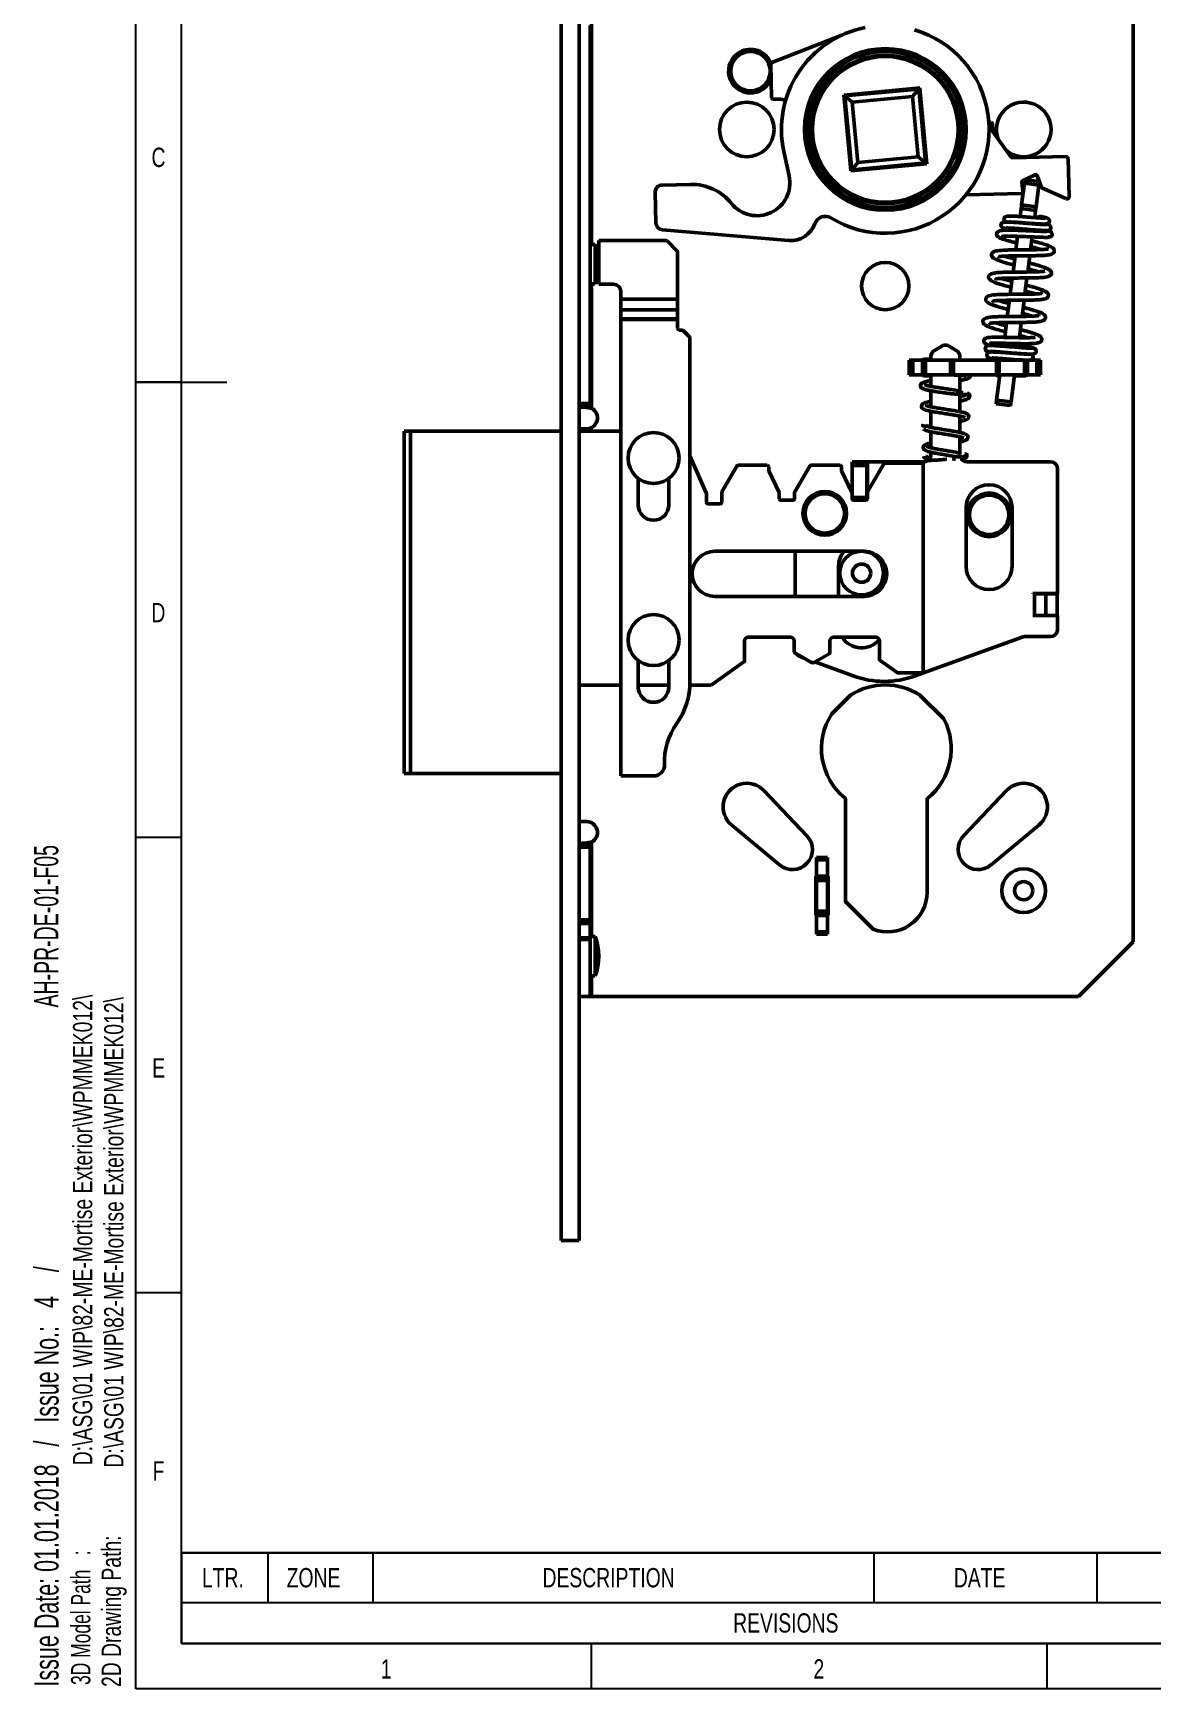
# Model space of a CAD drawing. Header units: millimetres. Extents: x 4 to 420, y 5 to 292.
# Drawn here: x 3.7 to 126.5, y 5 to 186.8 of the extents above; entities that cross this region are included whole.
import ezdxf

# ---------------------------------------------------------------- set-up
doc = ezdxf.new("R2010")
doc.units = ezdxf.units.MM
doc.layers.add('FORMAT', color=7, linetype='Continuous')
doc.styles.add('SLDTEXTSTYLE0', font='TXT', dxfattribs={"width": 0.75})
doc.styles.add('SLDTEXTSTYLE1', font='TXT', dxfattribs={"width": 0.666667})
doc.styles.add('SLDTEXTSTYLE2', font='TXT', dxfattribs={"width": 0.605})
doc.styles.add('SLDTEXTSTYLE3', font='TXT', dxfattribs={"width": 0.676471})

# ---------------------------------------------------------------- blocks, each defined once
blk = doc.blocks.new('SW_NOTE_0')
at = {"layer": 'FORMAT', "color": 0, "char_height": 2.6458, "attachment_point": 1, "rotation": 90}
for s, insert, style in [('AH-PR-DE-01-F05', (-3.44, 74.57), 'SLDTEXTSTYLE2'), ('Issue Date: 01.01.2018   /   Issue No.:   4    /', (-3.41, 0), 'SLDTEXTSTYLE1')]:
    blk.add_mtext(s, dxfattribs=dict(at, insert=insert, style=style))
blk = doc.blocks.new('SW_TABLEANNOTATION_0')
at = {"layer": 'FORMAT', "color": 0}
for p, q in [((0, 0), (0, -5.43)), ((0, 0), (9.5, 0)), ((0, 0), (0, -9.93)), ((134.98, 0), (0, 0)), ((9.5, 0), (9.5, -5.43)), ((9.5, 0), (21.01, 0)), ((21.01, 0), (21.01, -5.43)), ((21.01, 0), (76, 0)), ((76, 0), (76, -5.43)), ((76, 0), (100.51, 0)), ((100.51, 0), (100.51, -5.43)), ((100.51, 0), (134.98, 0)), ((134.98, 0), (134.98, -5.43)), ((134.98, -9.93), (134.98, 0)), ((0, -5.43), (0, -9.93)), ((0, -5.43), (9.5, -5.43)), ((9.5, -5.43), (21.01, -5.43)), ((21.01, -5.43), (76, -5.43)), ((76, -5.43), (100.51, -5.43)), ((100.51, -5.43), (134.98, -5.43)), ((134.98, -5.43), (134.98, -9.93)), ((0, -9.93), (9.5, -9.93)), ((0, -9.93), (134.98, -9.93)), ((9.5, -9.93), (21.01, -9.93)), ((21.01, -9.93), (76, -9.93)), ((76, -9.93), (100.51, -9.93)), ((100.51, -9.93), (134.98, -9.93))]:
    blk.add_line(p, q, dxfattribs=at)
at = {"layer": 'FORMAT', "color": 0, "attachment_point": 1, "style": 'SLDTEXTSTYLE0'}
for s, insert, char_height in [('LTR.', (2.25, -1.66), 2.117), ('ZONE', (11.55, -1.66), 2.117), ('DESCRIPTION', (39.64, -1.66), 2.1167), ('DATE', (84.8, -1.66), 2.117), ('BY', (116.1, -1.66), 2.117), ('REVISIONS', (60.57, -6.63), 2.117)]:
    blk.add_mtext(s, dxfattribs=dict(at, insert=insert, char_height=char_height))

msp = doc.modelspace()

# ---------------------------------------------------------------- linework, layer by layer
at = {"color": 7, "linetype": 'Continuous', "lineweight": 25}
for p, q in [((15, 5), (15, 292)), ((20, 10), (20, 287)), ((15, 148.5), (25, 148.5)), ((20, 148.5), (15, 148.5)), ((20, 98.5), (15, 98.5)), ((20, 48.5), (15, 48.5)), ((410, 10), (20, 10)), ((65, 10), (65, 5)), ((115, 10), (115, 5)), ((415, 5), (15, 5))]:
    msp.add_line(p, q, dxfattribs=at)
at = {"color": 7, "linetype": 'Continuous', "lineweight": 50}
for p, q in [((61.67, 54.25), (61.67, 246.25)), ((63.67, 54.25), (63.67, 246.25)), ((124.47, 87.05), (124.47, 213.45)), ((64.87, 187.65), (64.87, 146.17)), ((92.5, 186.61), (84.8, 183.6)), ((84.7, 183.45), (84.79, 179.72)), ((92.71, 180.03), (101.05, 180.81)), ((93.49, 171.7), (92.71, 180.03)), ((100.95, 180.69), (92.84, 179.93)), ((100.95, 180.69), (100.27, 179.87)), ((101.7, 172.58), (100.95, 180.69)), ((101.05, 180.81), (101.83, 172.47)), ((84.95, 179.57), (85.59, 179.58)), ((92.84, 179.93), (93.59, 171.82)), ((93.65, 179.25), (92.84, 179.93)), ((100.27, 179.87), (93.65, 179.25)), ((93.65, 179.25), (94.27, 172.64)), ((100.88, 173.26), (100.27, 179.87)), ((108.89, 177), (108.64, 177)), ((109.08, 176.07), (109.06, 176.85)), ((111.07, 173.24), (109.12, 175.94)), ((86.13, 173.84), (86.71, 171.14)), ((94.27, 172.64), (100.88, 173.26)), ((101.7, 172.58), (100.88, 173.26)), ((117.1, 173.27), (111.27, 173.14)), ((117.45, 168.88), (117.35, 173.04)), ((101.83, 172.47), (93.49, 171.7)), ((94.27, 172.64), (93.59, 171.82)), ((93.59, 171.82), (101.7, 172.58)), ((112.35, 170.61), (113.71, 171.28)), ((113.93, 171.2), (114.44, 169.88)), ((72.01, 169.33), (72.09, 166)), ((75.9, 170.22), (72.8, 170.15)), ((106.11, 169.06), (112.22, 169.2)), ((112.24, 167.96), (112.55, 170.34)), ((112.38, 169.38), (112.26, 170.45)), ((112.55, 170.34), (114.13, 170.13)), ((112.6, 170.73), (114.19, 170.53)), ((113.83, 167.75), (114.13, 170.13)), ((114.52, 169.79), (117.11, 168.66)), ((112.08, 166.69), (112.19, 167.56)), ((112.19, 167.56), (113.78, 167.35)), ((112.24, 167.96), (113.83, 167.75)), ((113.68, 166.57), (113.78, 167.35)), ((111.99, 166.01), (112, 166.04)), ((113.59, 165.88), (113.59, 165.92)), ((65.83, 164.06), (65.83, 159.26)), ((73.2, 164.06), (65.83, 164.06)), ((72.82, 165.22), (86.68, 164.07)), ((74.42, 162.9), (73.32, 164.01)), ((111.79, 164.43), (111.45, 164.52)), ((111.61, 163.03), (111.8, 164.51)), ((111.88, 165.17), (111.91, 165.36)), ((113.22, 163.04), (113.4, 164.45)), ((113.49, 165.1), (113.51, 165.23)), ((115.27, 165.11), (115.07, 165.17)), ((65.43, 163.61), (64.87, 163.61)), ((65.43, 163.61), (65.43, 159.29)), ((74.47, 157.63), (74.47, 162.79)), ((111.3, 160.59), (111.53, 162.37)), ((112.91, 160.6), (113.14, 162.38)), ((64.87, 159.29), (65.43, 159.29)), ((65.83, 159.26), (67.43, 159.26)), ((68.23, 158.46), (68.23, 157.63)), ((110.98, 158.15), (111.21, 159.93)), ((112.6, 158.16), (112.83, 159.94)), ((74.47, 157.63), (68.23, 157.63)), ((68.23, 156.45), (68.23, 157.63)), ((74.47, 156.45), (68.23, 156.45)), ((68.23, 156.45), (68.23, 155.44)), ((74.47, 157.63), (74.47, 156.45)), ((74.47, 155.44), (74.47, 156.45)), ((110.67, 155.71), (110.9, 157.49)), ((112.29, 155.72), (112.51, 157.5)), ((74.47, 155.44), (68.23, 155.44)), ((68.23, 155.38), (68.23, 155.44)), ((74.47, 155.38), (68.23, 155.38)), ((68.23, 155.38), (68.23, 105.26)), ((74.47, 155.44), (74.47, 155.38)), ((74.47, 154.38), (74.47, 155.38)), ((110.38, 153.42), (110.59, 155.05)), ((111.99, 153.39), (112.2, 155.06)), ((74.96, 154.22), (74.63, 154.22)), ((75.78, 153.46), (75.08, 154.17)), ((75.83, 115.61), (75.83, 153.35)), ((110.25, 152.44), (110.29, 152.77)), ((102.27, 151.03), (101.53, 151.03)), ((102.27, 150.91), (102.27, 151.3)), ((103.47, 152.45), (102.67, 151.99)), ((105.07, 151.99), (104.27, 152.45)), ((105.47, 150.91), (105.47, 151.3)), ((110.06, 150.91), (110.08, 151.1)), ((110.16, 151.75), (110.17, 151.79)), ((111.67, 150.91), (111.68, 150.99)), ((111.76, 151.64), (111.77, 151.66)), ((111.85, 152.32), (111.9, 152.73)), ((111.97, 150.91), (112.01, 150.96)), ((99.91, 150.91), (99.91, 149.31)), ((100.31, 150.91), (99.91, 150.91)), ((100.31, 149.31), (99.91, 149.31)), ((100.31, 150.91), (100.31, 149.31)), ((101.35, 150.91), (100.31, 150.91)), ((101.35, 149.31), (100.31, 149.31)), ((101.35, 150.91), (101.35, 149.31)), ((101.51, 150.91), (101.35, 150.91)), ((101.51, 149.31), (101.35, 149.31)), ((101.51, 150.91), (101.51, 149.31)), ((101.67, 150.91), (101.51, 150.91)), ((101.67, 149.31), (101.51, 149.31)), ((101.53, 149.19), (102.27, 149.19)), ((101.67, 150.91), (101.67, 149.31)), ((104.43, 150.91), (101.67, 150.91)), ((104.43, 149.31), (101.67, 149.31)), ((102.27, 148.05), (102.27, 149.31)), ((104.43, 150.91), (104.43, 149.31)), ((104.59, 150.91), (104.43, 150.91)), ((104.59, 149.31), (104.43, 149.31)), ((104.59, 150.91), (104.59, 149.31)), ((104.75, 150.91), (104.59, 150.91)), ((104.75, 149.31), (104.59, 149.31)), ((104.75, 150.91), (104.75, 149.31)), ((109.47, 150.91), (104.75, 150.91)), ((109.47, 149.31), (104.75, 149.31)), ((105.47, 147.47), (105.47, 149.26)), ((105.79, 149.23), (105.47, 149.17)), ((109.47, 150.91), (109.47, 149.31)), ((109.63, 150.91), (109.47, 150.91)), ((109.63, 149.31), (109.47, 149.31)), ((109.49, 146.53), (109.85, 149.31)), ((109.63, 150.91), (109.63, 149.31)), ((109.79, 150.91), (109.63, 150.91)), ((109.79, 149.31), (109.63, 149.31)), ((109.65, 149.19), (109.84, 149.19)), ((109.79, 150.91), (109.79, 149.31)), ((112.55, 150.91), (109.79, 150.91)), ((112.55, 149.31), (109.79, 149.31)), ((111.08, 146.33), (111.46, 149.31)), ((111.45, 149.19), (112.69, 149.19)), ((112.55, 150.91), (112.55, 149.31)), ((112.71, 150.91), (112.55, 150.91)), ((112.71, 149.31), (112.55, 149.31)), ((112.71, 150.91), (112.71, 149.31)), ((112.87, 150.91), (112.71, 150.91)), ((112.87, 149.31), (112.71, 149.31)), ((112.87, 150.91), (112.87, 149.31)), ((113.91, 150.91), (112.87, 150.91)), ((113.91, 149.31), (112.87, 149.31)), ((113.91, 150.91), (113.91, 149.31)), ((114.31, 150.91), (113.91, 150.91)), ((114.31, 149.31), (113.91, 149.31)), ((114.31, 150.91), (114.31, 149.31)), ((101.93, 148.12), (102.27, 148.19)), ((102.27, 145.79), (102.27, 147.56)), ((63.67, 146.17), (64.87, 146.17)), ((63.67, 145.77), (64.87, 145.77)), ((64.87, 146.17), (64.87, 145.77)), ((64.9, 145.77), (64.87, 145.77)), ((105.47, 145.26), (105.47, 147.16)), ((109.44, 146.13), (111.03, 145.93)), ((109.49, 146.53), (111.08, 146.33)), ((102.27, 143.55), (102.27, 145.31)), ((105.47, 142.98), (105.47, 144.77)), ((44.47, 143.13), (44.47, 105.53)), ((45.16, 143.13), (44.47, 143.13)), ((45.16, 143.13), (45.16, 105.53)), ((61.67, 143.13), (45.16, 143.13)), ((68.23, 143.13), (63.67, 143.13)), ((64.47, 143.37), (63.83, 143.37)), ((102.27, 141.3), (102.27, 143.06)), ((105.47, 140.56), (105.47, 142.49)), ((105.6, 142.46), (105.47, 142.42)), ((77.62, 136.36), (75.83, 140.41)), ((102.27, 140.56), (102.27, 140.81)), ((80.98, 139.29), (79.33, 136.44)), ((84.31, 139.37), (81.12, 139.37)), ((84.47, 138.85), (84.47, 139.21)), ((85.61, 136.37), (84.48, 138.78)), ((88.98, 139.29), (87.33, 136.44)), ((92.31, 139.37), (89.12, 139.37)), ((92.47, 138.85), (92.47, 139.21)), ((93.61, 136.37), (92.48, 138.78)), ((93.63, 139.76), (93.63, 139.36)), ((93.63, 139.76), (95.23, 139.76)), ((93.63, 139.36), (95.23, 139.36)), ((93.63, 136.3), (93.63, 139.36)), ((95.23, 139.76), (95.23, 139.36)), ((95.31, 139.76), (95.23, 139.76)), ((95.23, 135.84), (95.23, 139.36)), ((101.47, 139.76), (95.31, 139.76)), ((97.12, 139.53), (95.33, 136.44)), ((101.43, 139.61), (97.26, 139.61)), ((101.43, 116.57), (101.43, 139.61)), ((115.39, 139.76), (106.27, 139.76)), ((116.19, 125.28), (116.19, 138.96)), ((70.15, 137.93), (70.15, 135.02)), ((73.51, 135.02), (73.51, 137.93)), ((77.63, 135.29), (77.63, 136.3)), ((79.15, 135.13), (77.79, 135.13)), ((79.31, 136.36), (79.31, 135.29)), ((85.63, 135.69), (85.63, 136.3)), ((87.15, 135.53), (85.79, 135.53)), ((87.31, 136.36), (87.31, 135.69)), ((93.63, 135.69), (93.63, 136.3)), ((93.63, 135.84), (95.23, 135.84)), ((95.15, 135.53), (93.79, 135.53)), ((95.23, 135.84), (95.23, 135.55)), ((95.31, 136.36), (95.31, 135.69)), ((106.15, 134.72), (106.15, 128.24)), ((111.19, 134.72), (111.19, 128.24)), ((94.95, 129.93), (78.55, 129.93)), ((87.39, 124.97), (87.39, 129.93)), ((92.15, 128.32), (92.15, 124.97)), ((97.19, 128.32), (97.18, 128.54)), ((97.19, 128.32), (97.19, 126.39)), ((78.55, 124.97), (94.95, 124.97)), ((116.19, 125.28), (113.47, 125.28)), ((113.47, 125.28), (113.47, 125.27)), ((113.47, 125.27), (113.66, 125.27)), ((113.66, 122.89), (113.66, 125.27)), ((113.66, 125.27), (114.9, 125.27)), ((114.9, 122.89), (114.9, 125.27)), ((114.9, 125.27), (116.16, 125.27)), ((116.16, 122.89), (116.16, 125.27)), ((113.47, 122.89), (113.66, 122.89)), ((113.47, 122.89), (113.47, 122.88)), ((113.47, 122.88), (116.19, 122.88)), ((113.66, 122.89), (114.9, 122.89)), ((114.9, 122.89), (116.16, 122.89)), ((116.19, 121.36), (116.19, 122.88)), ((81.83, 117.91), (81.83, 120.09)), ((82.23, 120.49), (86.87, 120.49)), ((87.27, 120.09), (87.27, 118.9)), ((91.19, 118.81), (91.19, 120.09)), ((91.59, 120.49), (96.23, 120.49)), ((96.63, 120.09), (96.63, 118.05)), ((112.29, 120.51), (100.56, 116.24)), ((115.39, 120.56), (112.56, 120.56)), ((87.35, 118.76), (89.11, 117.75)), ((88.26, 118.23), (87.92, 118.36)), ((89.51, 117.75), (91.11, 118.67)), ((70.15, 117.93), (70.15, 115.02)), ((73.51, 115.02), (73.51, 117.93)), ((78.14, 115.24), (81.76, 117.77)), ((93.74, 116.24), (89.54, 117.77)), ((96.7, 117.92), (98.58, 116.6)), ((98.67, 116.57), (101.43, 116.57)), ((63.67, 115.21), (68.23, 115.21)), ((70.15, 115.21), (73.51, 115.21)), ((75.82, 115.21), (78.05, 115.21)), ((93.42, 114.09), (91.43, 112.1)), ((103.69, 111.53), (101.12, 114.09)), ((45.16, 105.53), (44.47, 105.53)), ((61.67, 105.53), (45.16, 105.53)), ((68.23, 105.26), (71.84, 105.26)), ((88.66, 98.69), (83.95, 103.64)), ((110.58, 103.64), (105.87, 98.69)), ((92.91, 102.7), (92.91, 91.51)), ((101.87, 92.49), (101.87, 102.7)), ((63.83, 100.25), (64.47, 100.25)), ((80.41, 99.85), (85.66, 95.48)), ((108.88, 95.48), (114.13, 99.85)), ((63.67, 97.85), (64.87, 97.85)), ((63.67, 97.45), (64.87, 97.45)), ((64.87, 97.85), (64.87, 97.45)), ((64.87, 97.85), (64.9, 97.85)), ((64.87, 97.45), (64.87, 89.45)), ((89.71, 96.29), (90.91, 96.29)), ((89.71, 96.05), (89.71, 96.29)), ((89.71, 96.05), (90.91, 96.05)), ((89.71, 94.25), (89.71, 96.05)), ((90.91, 96.05), (90.91, 96.29)), ((90.91, 94.25), (90.91, 96.05)), ((89.71, 94.21), (89.63, 94.21)), ((89.63, 94.21), (89.63, 89.97)), ((89.71, 94.25), (90.91, 94.25)), ((89.71, 94.01), (89.71, 94.25)), ((89.71, 94.01), (90.91, 94.01)), ((89.71, 93.77), (89.71, 94.01)), ((89.71, 93.77), (90.91, 93.77)), ((89.71, 90.41), (89.71, 93.77)), ((90.91, 94.01), (90.91, 94.25)), ((90.99, 94.21), (90.91, 94.21)), ((90.91, 93.77), (90.91, 94.01)), ((90.91, 90.41), (90.91, 93.77)), ((90.99, 89.97), (90.99, 94.21)), ((92.96, 91.4), (95.89, 88.46)), ((63.67, 89.45), (64.87, 89.45)), ((64.87, 89.45), (64.87, 89.05)), ((89.63, 89.97), (89.71, 89.97)), ((89.71, 90.41), (90.91, 90.41)), ((89.71, 90.17), (89.71, 90.41)), ((89.71, 90.17), (90.91, 90.17)), ((89.71, 89.93), (89.71, 90.17)), ((89.71, 89.93), (90.91, 89.93)), ((89.71, 88.13), (89.71, 89.93)), ((90.91, 90.17), (90.91, 90.41)), ((90.91, 89.93), (90.91, 90.17)), ((90.91, 89.97), (90.99, 89.97)), ((90.91, 88.13), (90.91, 89.93)), ((63.67, 89.05), (64.87, 89.05)), ((63.67, 87.46), (64.87, 87.46)), ((63.67, 87.31), (64.87, 87.31)), ((64.87, 89.05), (64.87, 87.46)), ((65.43, 87.61), (64.87, 87.61)), ((64.87, 87.46), (64.87, 87.31)), ((64.87, 87.31), (64.87, 81.05)), ((65.43, 87.61), (65.43, 86.39)), ((89.71, 88.13), (90.91, 88.13)), ((89.71, 87.89), (89.71, 88.13)), ((89.71, 87.89), (90.91, 87.89)), ((90.91, 87.89), (90.91, 88.13)), ((65.43, 86.39), (65.43, 83.29)), ((118.47, 81.05), (124.47, 87.05)), ((64.87, 83.29), (65.43, 83.29)), ((63.67, 81.05), (64.87, 81.05)), ((65.03, 81.05), (64.87, 81.05)), ((65.03, 81.05), (118.47, 81.05)), ((61.67, 54.25), (63.67, 54.25))]:
    msp.add_line(p, q, dxfattribs=at)
at = {"color": 8, "linetype": 'Continuous', "lineweight": 50}
for p, q in [((65.03, 163.61), (65.03, 188.05)), ((65.03, 145.63), (65.03, 159.29)), ((95.31, 136.36), (95.31, 139.76)), ((65.03, 87.61), (65.03, 97.99)), ((65.03, 81.05), (65.03, 83.29))]:
    msp.add_line(p, q, dxfattribs=at)
at = {"color": 7, "linetype": 'Continuous', "lineweight": 50, "flags": 128}
for points in [[(92.71, 180.03), (92.75, 180), (92.78, 179.98), (92.81, 179.95), (92.84, 179.93)], [(100.95, 180.69), (100.97, 180.71), (100.99, 180.74), (101.02, 180.78), (101.05, 180.81)], [(93.49, 171.7), (93.52, 171.73), (93.55, 171.76), (93.57, 171.79), (93.59, 171.82)], [(101.7, 172.58), (101.73, 172.55), (101.76, 172.53), (101.79, 172.5), (101.83, 172.47)], [(112.55, 170.34), (112.56, 170.41), (112.57, 170.49), (112.58, 170.56), (112.58, 170.62), (112.59, 170.67), (112.59, 170.7), (112.6, 170.72), (112.6, 170.73)], [(114.13, 170.13), (114.14, 170.21), (114.15, 170.28), (114.16, 170.35), (114.17, 170.41), (114.18, 170.46), (114.18, 170.5), (114.18, 170.52), (114.19, 170.53)], [(112.19, 167.56), (112.19, 167.57), (112.19, 167.59), (112.2, 167.63), (112.21, 167.67), (112.21, 167.73), (112.22, 167.8), (112.23, 167.88), (112.24, 167.96)], [(113.78, 167.35), (113.78, 167.36), (113.78, 167.39), (113.79, 167.42), (113.79, 167.47), (113.8, 167.53), (113.81, 167.6), (113.82, 167.67), (113.83, 167.75)], [(109.02, 151.17), (109.02, 151.17), (109.06, 151.16), (109.26, 151.15), (109.64, 151.13), (110.22, 151.09), (110.99, 151.04), (111.43, 151), (111.89, 150.97), (112.34, 150.94), (112.73, 150.92), (113.01, 150.91), (113.13, 150.93), (113.13, 150.93)], [(109.44, 146.13), (109.44, 146.14), (109.45, 146.16), (109.45, 146.2), (109.46, 146.25), (109.47, 146.31), (109.47, 146.38), (109.48, 146.45), (109.49, 146.53)], [(111.03, 145.93), (111.03, 145.94), (111.03, 145.96), (111.04, 146), (111.05, 146.05), (111.05, 146.11), (111.06, 146.18), (111.07, 146.25), (111.08, 146.33)], [(105.01, 140.11), (104.99, 140.17), (104.96, 140.22), (104.91, 140.24), (104.87, 140.22), (104.83, 140.17), (104.8, 140.09), (104.79, 140), (104.8, 139.91), (104.8, 139.88)]]:
    msp.add_lwpolyline(points, dxfattribs=at)
at = {"color": 7, "linetype": 'Continuous', "lineweight": 50}
for centre, radius in [((82.47, 182.65), 2.16), ((97.27, 176.25), 8.88), ((97.27, 176.25), 8.8), ((97.27, 176.25), 8.56), ((97.27, 176.25), 8.16), ((97.27, 176.25), 8), ((82.07, 176.25), 3), ((97.27, 159.05), 2.6), ((71.83, 140.17), 2.8), ((90.63, 134.09), 2.4), ((90.63, 134.09), 2.16), ((108.67, 133.93), 2.4), ((108.67, 133.93), 2.16), ((94.67, 127.53), 2.4), ((94.67, 127.53), 1), ((71.83, 120.17), 2.8), ((112.47, 92.65), 2.4), ((112.47, 92.65), 1)]:
    msp.add_circle(centre, radius, dxfattribs=at)
for centre, radius, start, end in [((97.27, 176.25), 11.4, 101.2102, 192.2156), ((97.27, 176.25), 11.4, 238.4638, 73.6973), ((82.47, 182.65), 2.4, 119.3281, 340.7672), ((82.47, 182.65), 2.4, 21.0083, 119.3281), ((84.86, 183.45), 0.16, 111.3167, 181.3336), ((84.95, 179.73), 0.16, 181.3336, 271.3336), ((85.63, 177.98), 1.6, 64.3172, 91.3336), ((112.47, 176.25), 3, 0, 200.9565), ((108.9, 176.84), 0.16, 1.3336, 91.3336), ((109.32, 176.08), 0.24, 181.3336, 215.7336), ((112.47, 176.25), 3, 230.5107, 0), ((111.26, 173.38), 0.24, 215.7336, 271.3336), ((117.11, 173.03), 0.24, 1.3336, 91.3336), ((83.19, 170.38), 3.6, 218.7426, 12.2156), ((113.78, 171.14), 0.16, 21.3167, 116.3336), ((72.81, 169.35), 0.8, 91.2473, 181.2473), ((76.02, 164.62), 5.6, 38.7426, 91.2473), ((112.22, 169.36), 0.16, 271.3336, 6.3336), ((112.42, 170.46), 0.16, 116.3336, 186.3336), ((114.59, 169.93), 0.16, 201.3167, 246.3336), ((117.21, 168.87), 0.24, 246.3336, 1.3336), ((72.89, 166.02), 0.8, 181.2473, 265.2473), ((86.91, 166.86), 2.8, 265.2473, 340.3757), ((90.68, 165.51), 1.2, 58.4638, 160.3757), ((73.2, 163.9), 0.16, 45, 90), ((59.8, 161.45), 6.03, 339.017, 20.983), ((74.31, 162.79), 0.16, 0, 45), ((67.43, 158.46), 0.8, 0, 90), ((74.63, 154.38), 0.16, 180, 270), ((74.96, 154.06), 0.16, 45, 90), ((75.67, 153.35), 0.16, 0, 45), ((101.53, 150.87), 0.16, 90, 165.5225), ((103.07, 151.3), 0.8, 120, 180), ((103.87, 151.76), 0.8, 99.5941, 120), ((103.82, 144.55), 8, 88.616, 90.6029), ((103.87, 151.76), 0.8, 60, 79.6249), ((104.67, 151.3), 0.8, 0, 60), ((109.65, 150.87), 0.16, 90, 165.5225), ((101.53, 149.35), 0.16, 194.4775, 270), ((109.65, 149.35), 0.16, 194.4775, 270), ((112.69, 149.35), 0.16, 270, 345.5225), ((64.47, 144.57), 1.2, 270, 62.1819), ((63.83, 143.21), 0.16, 90, 180), ((101.47, 140.56), 0.8, 325.3474, 0), ((106.27, 140.56), 0.8, 199.1203, 270), ((81.12, 139.21), 0.16, 90, 150), ((84.31, 139.21), 0.16, 0, 90), ((84.63, 138.85), 0.16, 180, 205.0675), ((89.12, 139.21), 0.16, 90, 150), ((92.31, 139.21), 0.16, 0, 90), ((92.63, 138.85), 0.16, 180, 205.0675), ((97.26, 139.45), 0.16, 90, 150), ((101.47, 140.56), 0.8, 270, 302.9677), ((115.39, 138.96), 0.8, 0, 90), ((79.47, 136.36), 0.16, 150, 180), ((87.47, 136.36), 0.16, 150, 180), ((95.47, 136.36), 0.16, 150, 180), ((108.67, 134.72), 2.52, 0, 180), ((71.83, 135.02), 1.68, 180, 0), ((77.47, 136.3), 0.16, 0, 23.796), ((77.79, 135.29), 0.16, 180, 270), ((79.15, 135.29), 0.16, 270, 0), ((85.47, 136.3), 0.16, 0, 25.0675), ((85.79, 135.69), 0.16, 180, 270), ((87.15, 135.69), 0.16, 270, 360), ((93.47, 136.3), 0.16, 0, 25.0675), ((93.79, 135.69), 0.16, 180, 270), ((95.15, 135.69), 0.16, 270, 0), ((78.55, 127.45), 2.48, 90, 270), ((94.67, 128.32), 2.52, 140.1626, 180), ((94.95, 127.45), 2.48, 270, 90), ((108.67, 128.24), 2.52, 180, 0), ((82.23, 120.09), 0.4, 90, 180), ((86.87, 120.09), 0.4, 0, 90), ((91.59, 120.09), 0.4, 90, 180), ((94.67, 121.84), 2.52, 212.2756, 320.2328), ((96.23, 120.09), 0.4, 0, 90), ((112.56, 119.76), 0.8, 90, 110), ((115.39, 121.36), 0.8, 270, 0), ((87.43, 118.9), 0.16, 180, 240.1216), ((88.19, 119.11), 0.8, 215.1863, 250), ((91.03, 118.81), 0.16, 300.1216, 0), ((81.67, 117.91), 0.16, 305, 0), ((89.31, 118.09), 0.4, 240.1216, 300.1216), ((96.79, 118.05), 0.16, 180, 235), ((98.67, 116.73), 0.16, 235, 270), ((71.83, 115.02), 1.68, 180, 0), ((67.83, 115.61), 8, 324.6655, 0), ((78.05, 115.37), 0.16, 270, 305), ((97.27, 108.25), 7, 56.8678, 123.1322), ((97.15, 125.6), 9.96, 250, 290), ((93.53, 113.98), 0.16, 123.1322, 135), ((101.01, 113.98), 0.16, 45, 56.8678), ((80.23, 106.82), 7.2, 144.6655, 182.4563), ((97.27, 108.25), 7, 146.8678, 230.855), ((91.54, 111.99), 0.16, 135, 146.8678), ((97.51, 108.25), 7, 309.145, 27.5185), ((103.58, 111.41), 0.16, 27.5185, 45), ((71.84, 106.46), 1.2, 270, 2.4563), ((82.07, 101.85), 2.6, 43.545, 230.2417), ((112.47, 101.85), 2.6, 309.7583, 136.455), ((92.75, 102.7), 0.16, 0, 50.855), ((102.03, 102.7), 0.16, 129.145, 180), ((63.83, 100.41), 0.16, 180, 270), ((64.47, 99.05), 1.2, 297.8181, 90), ((87.07, 97.17), 2.2, 230.2417, 43.545), ((107.47, 97.17), 2.2, 136.455, 309.7583), ((93.07, 91.51), 0.16, 180, 224.9999), ((97.51, 92.49), 4.36, 249.0378, 0), ((59.8, 85.45), 6.03, 339.017, 20.983), ((96.01, 88.57), 0.16, 224.9999, 249.0378)]:
    msp.add_arc(centre, radius, start, end, dxfattribs=at)
for points, knots in [([(115.03, 165.82), (115, 165.82), (114.96, 165.8), (114.59, 165.81), (114.1, 165.84), (113.55, 165.88), (112.99, 165.93), (112.31, 165.98), (111.59, 166.04), (110.96, 166.08), (110.52, 166.09), (110.29, 166.08), (110.13, 166.02), (110.04, 165.95), (109.98, 165.85), (109.96, 165.78), (109.97, 165.71), (110.02, 165.56), (110.21, 165.43), (110.65, 165.3), (111.03, 165.23), (111.3, 165.19), (111.33, 165.18)], [0, 0, 0, 0, 0.072429, 0.143585, 0.210292, 0.27216, 0.329272, 0.382074, 0.471574, 0.547497, 0.618481, 0.684627, 0.711332, 0.732823, 0.741955, 0.750923, 0.761314, 0.77354, 0.838176, 0.910781, 0.99112, 1, 1, 1, 1]), ([(114.87, 166.53), (114.83, 166.52), (114.76, 166.51), (114.4, 166.52), (113.96, 166.55), (113.46, 166.58), (112.95, 166.62), (112.47, 166.66), (112.05, 166.69), (111.61, 166.72), (111.2, 166.74), (110.84, 166.74), (110.66, 166.74), (110.49, 166.68), (110.39, 166.62), (110.33, 166.54), (110.29, 166.45), (110.29, 166.35), (110.34, 166.25), (110.41, 166.17), (110.48, 166.12), (110.54, 166.1), (110.57, 166.09)], [0, 0, 0, 0, 0.088625, 0.172183, 0.250974, 0.324928, 0.394438, 0.458781, 0.516881, 0.568408, 0.658161, 0.737827, 0.807917, 0.84122, 0.858407, 0.875935, 0.892906, 0.907498, 0.929905, 0.947964, 0.971541, 1, 1, 1, 1]), ([(110.89, 166.1), (110.9, 166.1), (110.9, 166.09), (111.08, 166.09), (111.37, 166.08), (111.73, 166.05), (112.22, 166.02), (112.83, 165.97), (113.51, 165.92), (114.17, 165.88), (114.61, 165.86), (114.84, 165.86), (114.88, 165.87), (114.91, 165.87)], [0, 0, 0, 0, 0.025608, 0.128765, 0.196904, 0.276264, 0.367817, 0.472597, 0.588585, 0.714334, 0.851009, 0.923852, 1, 1, 1, 1]), ([(114.02, 166.55), (114.03, 166.56), (114.06, 166.61), (114.13, 166.67), (114.22, 166.71), (114.27, 166.71), (114.29, 166.71)], [0, 0, 0, 0, 0.120746, 0.434997, 0.757843, 1, 1, 1, 1]), ([(115.01, 166.51), (115, 166.52), (114.99, 166.55), (114.74, 166.61), (114.52, 166.66), (114.34, 166.7), (114.3, 166.71)], [0, 0, 0, 0, 0.286605, 0.627331, 0.931247, 1, 1, 1, 1]), ([(114.82, 165.87), (114.89, 165.87), (115.02, 165.87), (115.16, 165.95), (115.24, 166.02), (115.28, 166.09), (115.29, 166.15), (115.3, 166.22), (115.28, 166.29), (115.24, 166.36), (115.17, 166.44), (115.06, 166.51), (114.97, 166.53), (114.93, 166.54)], [0, 0, 0, 0, 0.165808, 0.316589, 0.385766, 0.450846, 0.512168, 0.571181, 0.628819, 0.685499, 0.795965, 0.901303, 1, 1, 1, 1]), ([(115.16, 165.81), (115.14, 165.82), (115.12, 165.84), (114.98, 165.87), (114.94, 165.88)], [0, 0, 0, 0, 0.760615, 1, 1, 1, 1]), ([(115, 165.16), (115.04, 165.16), (115.1, 165.16), (115.22, 165.18), (115.33, 165.24), (115.4, 165.31), (115.44, 165.38), (115.46, 165.44), (115.46, 165.53), (115.41, 165.64), (115.32, 165.74), (115.21, 165.81), (115.12, 165.83), (115.08, 165.84)], [0, 0, 0, 0, 0.080329, 0.157811, 0.301096, 0.367316, 0.430142, 0.490028, 0.548533, 0.664026, 0.7794, 0.892095, 1, 1, 1, 1]), ([(115.16, 165.09), (115.16, 165.09), (115.18, 165.08), (115.09, 165.06), (114.83, 165.05), (114.32, 165.06), (113.75, 165.09), (113.17, 165.11), (112.46, 165.15), (111.7, 165.18), (111, 165.19), (110.33, 165.19), (109.9, 165.15), (109.62, 165.04), (109.49, 164.88), (109.46, 164.68), (109.58, 164.51), (109.8, 164.36), (110.19, 164.2), (110.79, 164.02), (111.33, 163.87), (111.67, 163.79), (111.71, 163.78)], [0, 0, 0, 0, 0.0048191, 0.0439191, 0.115069, 0.1767528, 0.2313736, 0.2808959, 0.3259556, 0.4024421, 0.4639593, 0.5177903, 0.6165105, 0.6591049, 0.6779757, 0.6966343, 0.7372611, 0.7857526, 0.8448558, 0.9134294, 0.9906815, 1, 1, 1, 1]), ([(109.69, 162.31), (109.7, 162.3), (109.7, 162.29), (109.94, 162.32), (110.46, 162.35), (111.25, 162.37), (112.16, 162.38), (113.08, 162.38), (113.92, 162.39), (114.61, 162.41), (115.23, 162.47), (115.6, 162.56), (115.82, 162.76), (115.84, 162.95), (115.79, 163.11), (115.66, 163.25), (115.39, 163.41), (114.96, 163.58), (114.35, 163.77), (113.78, 163.92), (113.42, 164.02), (113.35, 164.03)], [0, 0, 0, 0, 0.026403, 0.080568, 0.143918, 0.215165, 0.286128, 0.355054, 0.422008, 0.486965, 0.547275, 0.639713, 0.673355, 0.688239, 0.705051, 0.746811, 0.796711, 0.852741, 0.915311, 0.984635, 1, 1, 1, 1]), ([(110.16, 164.52), (110.16, 164.52), (110.14, 164.5), (110.29, 164.53), (110.68, 164.54), (111.28, 164.53), (112, 164.51), (112.74, 164.48), (113.59, 164.44), (114.3, 164.41), (114.79, 164.4), (115.09, 164.4), (115.28, 164.41), (115.25, 164.44), (115.24, 164.45)], [0, 0, 0, 0, 0.011147, 0.07692, 0.164172, 0.290068, 0.370467, 0.465447, 0.576542, 0.705712, 0.780204, 0.863765, 0.956181, 1, 1, 1, 1]), ([(110.56, 165.45), (110.57, 165.45), (110.59, 165.44), (110.83, 165.43), (111.22, 165.41), (111.69, 165.38), (112.29, 165.33), (112.99, 165.27), (113.73, 165.21), (114.41, 165.17), (114.84, 165.15), (115.05, 165.15), (115.07, 165.16), (115.08, 165.17)], [0, 0, 0, 0, 0.039164, 0.151121, 0.222186, 0.303879, 0.396931, 0.499625, 0.610314, 0.730718, 0.86085, 0.92988, 1, 1, 1, 1]), ([(115.17, 164.45), (115.21, 164.45), (115.3, 164.44), (115.4, 164.47), (115.48, 164.51), (115.53, 164.56), (115.57, 164.61), (115.6, 164.66), (115.61, 164.73), (115.6, 164.83), (115.53, 164.96), (115.38, 165.08), (115.24, 165.12), (115.16, 165.14)], [0, 0, 0, 0, 0.091388, 0.182537, 0.229027, 0.276595, 0.326232, 0.378478, 0.434228, 0.495125, 0.635829, 0.804983, 1, 1, 1, 1]), ([(115.1, 163.12), (115.1, 163.12), (115.1, 163.13), (115.01, 163.11), (114.79, 163.09), (114.33, 163.06), (113.66, 163.04), (112.83, 163.03), (111.97, 163.03), (111.18, 163.03), (110.32, 163), (109.6, 162.95), (109.14, 162.84), (108.92, 162.6), (108.93, 162.38), (109.06, 162.18), (109.31, 162.02), (109.62, 161.89), (110.07, 161.73), (110.67, 161.55), (111.15, 161.42), (111.4, 161.36)], [0, 0, 0, 0, 0.009188, 0.030223, 0.076575, 0.130793, 0.192848, 0.260763, 0.32616, 0.388068, 0.446453, 0.551104, 0.632411, 0.674304, 0.702627, 0.730998, 0.779573, 0.825988, 0.879471, 0.939986, 1, 1, 1, 1]), ([(111.48, 162.01), (111.26, 162.07), (110.82, 162.19), (110.49, 162.29), (110.33, 162.34)], [0, 0, 0, 0, 0.50825, 1, 1, 1, 1]), ([(113.27, 163.38), (113.28, 163.38), (113.54, 163.31), (113.95, 163.2), (114.27, 163.1), (114.4, 163.07)], [0, 0, 0, 0, 0.023662, 0.59867, 1, 1, 1, 1]), ([(114.78, 160.68), (114.75, 160.68), (114.69, 160.67), (114.38, 160.64), (113.9, 160.62), (113.2, 160.6), (112.37, 160.59), (111.51, 160.59), (110.72, 160.58), (110.06, 160.56), (109.55, 160.53), (109.18, 160.48), (108.9, 160.4), (108.7, 160.28), (108.61, 160.13), (108.6, 159.92), (108.86, 159.61), (109.26, 159.46), (109.86, 159.26), (110.43, 159.09), (110.88, 158.97), (111.08, 158.92)], [0, 0, 0, 0, 0.039974, 0.0858, 0.139976, 0.202509, 0.270629, 0.336127, 0.398395, 0.457463, 0.513343, 0.564491, 0.609398, 0.649452, 0.67217, 0.697965, 0.74869, 0.836835, 0.889369, 0.949671, 1, 1, 1, 1]), ([(109.37, 159.87), (109.37, 159.86), (109.38, 159.84), (109.6, 159.88), (110.1, 159.91), (110.88, 159.93), (111.8, 159.94), (112.72, 159.94), (113.57, 159.95), (114.28, 159.97), (114.78, 160.02), (115.12, 160.08), (115.34, 160.18), (115.49, 160.3), (115.54, 160.56), (115.42, 160.73), (115.2, 160.91), (114.79, 161.09), (114.19, 161.29), (113.58, 161.46), (113.16, 161.57), (113.04, 161.6)], [0, 0, 0, 0, 0.023683, 0.076643, 0.139299, 0.210334, 0.281389, 0.350701, 0.418275, 0.484149, 0.54506, 0.595299, 0.634735, 0.665025, 0.689656, 0.726028, 0.776257, 0.834211, 0.899673, 0.972308, 1, 1, 1, 1]), ([(112.96, 160.94), (113.01, 160.93), (113.31, 160.85), (113.71, 160.74), (113.98, 160.66), (114.08, 160.63)], [0, 0, 0, 0, 0.120284, 0.684706, 1, 1, 1, 1]), ([(114.45, 158.23), (114.45, 158.23), (114.47, 158.26), (114.32, 158.22), (114.01, 158.2), (113.49, 158.17), (112.77, 158.16), (111.92, 158.15), (111.07, 158.15), (110.31, 158.14), (109.67, 158.12), (109.18, 158.09), (108.82, 158.04), (108.53, 157.95), (108.34, 157.8), (108.28, 157.63), (108.32, 157.43), (108.6, 157.15), (109.01, 156.99), (109.63, 156.79), (110.18, 156.63), (110.6, 156.52), (110.77, 156.48)], [0, 0, 0, 0, 0.006627, 0.04758, 0.094165, 0.149097, 0.21234, 0.280425, 0.345394, 0.406943, 0.465108, 0.519843, 0.570073, 0.615452, 0.65763, 0.681366, 0.707503, 0.757134, 0.84514, 0.898238, 0.959133, 1, 1, 1, 1]), ([(109.05, 157.42), (109.05, 157.42), (109.05, 157.4), (109.26, 157.44), (109.75, 157.47), (110.52, 157.49), (111.43, 157.5), (112.36, 157.5), (113.23, 157.51), (113.95, 157.53), (114.46, 157.58), (114.8, 157.64), (115.02, 157.74), (115.17, 157.87), (115.22, 158.12), (115.11, 158.29), (114.89, 158.47), (114.5, 158.64), (113.91, 158.83), (113.3, 159.01), (112.86, 159.12), (112.73, 159.16)], [0, 0, 0, 0, 0.021088, 0.072965, 0.135029, 0.206028, 0.277314, 0.347158, 0.415508, 0.482444, 0.544436, 0.595323, 0.634957, 0.665223, 0.689799, 0.725234, 0.773898, 0.830836, 0.895839, 0.968513, 1, 1, 1, 1]), ([(111.17, 159.57), (110.95, 159.63), (110.51, 159.75), (110.18, 159.85), (110.01, 159.9)], [0, 0, 0, 0, 0.484169, 1, 1, 1, 1]), ([(112.64, 158.5), (112.73, 158.48), (113.06, 158.39), (113.45, 158.29), (113.69, 158.21), (113.76, 158.19)], [0, 0, 0, 0, 0.199601, 0.75897, 1, 1, 1, 1]), ([(108.73, 154.98), (108.73, 154.98), (108.73, 154.96), (108.92, 155), (109.39, 155.03), (110.15, 155.05), (111.06, 155.06), (112, 155.06), (112.88, 155.07), (113.61, 155.09), (114.14, 155.14), (114.49, 155.2), (114.7, 155.3), (114.85, 155.43), (114.9, 155.67), (114.79, 155.85), (114.58, 156.02), (114.2, 156.19), (113.63, 156.38), (113.01, 156.56), (112.56, 156.68), (112.41, 156.72)], [0, 0, 0, 0, 0.018487, 0.069283, 0.13075, 0.201689, 0.273236, 0.343604, 0.412767, 0.480778, 0.543888, 0.595447, 0.635289, 0.665526, 0.689995, 0.724462, 0.771553, 0.827459, 0.89201, 0.964722, 1, 1, 1, 1]), ([(110.85, 157.13), (110.65, 157.19), (110.21, 157.3), (109.87, 157.41), (109.69, 157.46)], [0, 0, 0, 0, 0.461048, 1, 1, 1, 1]), ([(114.11, 155.77), (114.12, 155.79), (114.14, 155.83), (113.95, 155.77), (113.62, 155.76), (113.07, 155.73), (112.33, 155.72), (111.48, 155.71), (110.63, 155.71), (109.89, 155.7), (109.27, 155.68), (108.81, 155.64), (108.46, 155.59), (108.16, 155.48), (107.99, 155.3), (107.97, 155.12), (108.04, 154.94), (108.23, 154.77), (108.51, 154.63), (108.93, 154.47), (109.61, 154.26), (110.18, 154.11), (110.43, 154.04), (110.46, 154.03)], [0, 0, 0, 0, 0.015024, 0.055946, 0.103178, 0.15872, 0.222523, 0.290296, 0.35454, 0.415209, 0.472259, 0.525668, 0.575103, 0.621121, 0.665426, 0.689901, 0.715945, 0.761567, 0.797598, 0.852616, 0.939352, 0.994496, 1, 1, 1, 1]), ([(110.54, 154.69), (110.35, 154.74), (109.9, 154.86), (109.56, 154.96), (109.37, 155.02)], [0, 0, 0, 0, 0.4374624, 1, 1, 1, 1]), ([(112.33, 156.06), (112.45, 156.03), (112.8, 155.94), (113.19, 155.83), (113.39, 155.76), (113.44, 155.75)], [0, 0, 0, 0, 0.279712, 0.833277, 1, 1, 1, 1]), ([(113.73, 153.4), (113.72, 153.4), (113.71, 153.41), (113.56, 153.4), (113.11, 153.38), (112.42, 153.38), (111.7, 153.39), (111.09, 153.4), (110.47, 153.42), (109.89, 153.43), (109.38, 153.43), (108.84, 153.43), (108.5, 153.4), (108.27, 153.32), (108.14, 153.22), (108.08, 153.1), (108.08, 152.98), (108.13, 152.87), (108.27, 152.71), (108.43, 152.64), (108.73, 152.56), (108.85, 152.52)], [0, 0, 0, 0, 0.033126, 0.074484, 0.160047, 0.261301, 0.319362, 0.381507, 0.443517, 0.504937, 0.565778, 0.625812, 0.73086, 0.768031, 0.79697, 0.812482, 0.829082, 0.846414, 0.864272, 0.943342, 1, 1, 1, 1]), ([(108.73, 152.76), (108.74, 152.76), (108.74, 152.76), (108.87, 152.77), (109.19, 152.78), (109.7, 152.78), (110.29, 152.77), (111.04, 152.75), (111.9, 152.73), (112.79, 152.72), (113.56, 152.74), (114.1, 152.8), (114.14, 152.88), (114.16, 152.92)], [0, 0, 0, 0, 0.0218443, 0.0576395, 0.1559219, 0.2251664, 0.3067052, 0.3994249, 0.5026663, 0.6160588, 0.738874, 0.8706593, 1, 1, 1, 1]), ([(112.02, 153.62), (112.03, 153.62), (112.34, 153.54), (112.61, 153.46), (112.87, 153.38)], [0, 0, 0, 0, 0.029143, 1, 1, 1, 1]), ([(113.94, 152.82), (114, 152.82), (114.12, 152.83), (114.31, 152.91), (114.45, 153.05), (114.49, 153.22), (114.43, 153.38), (114.34, 153.48), (114.19, 153.6), (113.9, 153.75), (113.36, 153.93), (112.73, 154.11), (112.27, 154.23), (112.1, 154.28)], [0, 0, 0, 0, 0.046543, 0.090034, 0.165598, 0.226392, 0.273552, 0.3359, 0.397583, 0.540122, 0.706917, 0.896782, 1, 1, 1, 1]), ([(108.76, 152.52), (108.71, 152.52), (108.62, 152.53), (108.48, 152.49), (108.35, 152.41), (108.28, 152.32), (108.25, 152.24), (108.25, 152.17), (108.27, 152.1), (108.32, 152), (108.4, 151.92), (108.51, 151.87), (108.57, 151.86), (108.6, 151.85)], [0, 0, 0, 0, 0.13034, 0.258477, 0.382612, 0.500516, 0.557744, 0.614682, 0.6729, 0.733041, 0.860719, 0.929188, 1, 1, 1, 1]), ([(113.05, 151.58), (113.03, 151.58), (112.99, 151.57), (112.71, 151.57), (112.31, 151.6), (111.85, 151.63), (111.37, 151.67), (110.78, 151.71), (110.15, 151.76), (109.57, 151.8), (109.02, 151.81), (108.79, 151.85), (108.51, 151.7), (108.44, 151.6), (108.41, 151.52), (108.41, 151.44), (108.44, 151.36), (108.52, 151.23), (108.66, 151.15), (108.91, 151.07), (109.26, 150.99), (109.58, 150.93), (109.68, 150.91)], [0, 0, 0, 0, 0.039526, 0.10818, 0.173645, 0.234313, 0.289662, 0.340641, 0.430195, 0.504007, 0.568364, 0.677631, 0.703571, 0.717015, 0.730026, 0.741499, 0.751547, 0.767294, 0.808202, 0.87216, 0.958651, 1, 1, 1, 1]), ([(108.52, 151.89), (108.51, 151.88), (108.49, 151.86), (108.7, 151.81), (108.82, 151.78)], [0, 0, 0, 0, 0.4447457, 1, 1, 1, 1]), ([(113.41, 152.23), (113.33, 152.23), (113.19, 152.22), (112.66, 152.25), (111.93, 152.31), (111.1, 152.38), (110.25, 152.44), (109.49, 152.5), (108.9, 152.53), (108.75, 152.53), (108.68, 152.52)], [0, 0, 0, 0, 0.126937, 0.251796, 0.373769, 0.497543, 0.623312, 0.748474, 0.873395, 1, 1, 1, 1]), ([(108.68, 151.87), (108.76, 151.87), (108.9, 151.88), (109.47, 151.84), (110.23, 151.79), (111.07, 151.72), (111.91, 151.65), (112.65, 151.6), (113.19, 151.57), (113.35, 151.57), (113.42, 151.58)], [0, 0, 0, 0, 0.122631, 0.244683, 0.368018, 0.493176, 0.617589, 0.741249, 0.868898, 1, 1, 1, 1]), ([(113.58, 152.21), (113.59, 152.22), (113.62, 152.24), (113.37, 152.3), (112.88, 152.4), (112.37, 152.49), (112.01, 152.56), (111.88, 152.58)], [0, 0, 0, 0, 0.144178, 0.392664, 0.637844, 0.871886, 1, 1, 1, 1]), ([(113.05, 150.92), (113.12, 150.93), (113.25, 150.93), (113.38, 151), (113.46, 151.08), (113.5, 151.14), (113.51, 151.21), (113.51, 151.3), (113.48, 151.4), (113.4, 151.49), (113.33, 151.53), (113.3, 151.54)], [0, 0, 0, 0, 0.188739, 0.360948, 0.440289, 0.515177, 0.585938, 0.654167, 0.785856, 0.913791, 1, 1, 1, 1]), ([(113.32, 151.58), (113.42, 151.58), (113.57, 151.58), (113.74, 151.68), (113.82, 151.77), (113.85, 151.86), (113.85, 151.93), (113.83, 152), (113.8, 152.07), (113.74, 152.13), (113.68, 152.18), (113.59, 152.23), (113.53, 152.24), (113.5, 152.24)], [0, 0, 0, 0, 0.275553, 0.405198, 0.52582, 0.582646, 0.638137, 0.693562, 0.750088, 0.808741, 0.869801, 0.933589, 1, 1, 1, 1]), ([(104.03, 149.31), (104.14, 149.31), (104.51, 149.3), (105.11, 149.28), (105.67, 149.25), (106.01, 149.21), (106.2, 149.15), (106.21, 149.14), (106.21, 149.14)], [0, 0, 0, 0, 0.099197, 0.349805, 0.58745, 0.749629, 0.889234, 1, 1, 1, 1]), ([(105.47, 148.68), (105.5, 148.69), (105.72, 148.73), (106.18, 148.83), (106.51, 148.92), (106.65, 149.15), (106.67, 149.26), (106.65, 149.3), (106.65, 149.31)], [0, 0, 0, 0, 0.040188, 0.302251, 0.790188, 0.890502, 0.982113, 1, 1, 1, 1]), ([(102.27, 148.67), (102.2, 148.66), (101.9, 148.61), (101.55, 148.52), (101.27, 148.4), (101.12, 148.24), (101.13, 148.04), (101.2, 147.9), (101.42, 147.75), (101.8, 147.65), (102.39, 147.53), (102.98, 147.44), (103.61, 147.34), (104.25, 147.26), (104.83, 147.2), (105.44, 147.16), (105.98, 147.14), (106.18, 147.15), (106.26, 147.16)], [0, 0, 0, 0, 0.027207, 0.112454, 0.187864, 0.243875, 0.266275, 0.289735, 0.341783, 0.461772, 0.522737, 0.586774, 0.673836, 0.72816, 0.790061, 0.859973, 0.9382, 1, 1, 1, 1]), ([(105.75, 147.32), (105.67, 147.37), (105.51, 147.47), (105.17, 147.57), (104.79, 147.65), (104.31, 147.72), (103.75, 147.81), (103.11, 147.9), (102.51, 147.99), (102.01, 148.09), (101.72, 148.17), (101.62, 148.21), (101.61, 148.2), (101.61, 148.2)], [0, 0, 0, 0, 0.090357, 0.179092, 0.259596, 0.331439, 0.448133, 0.557784, 0.673332, 0.794614, 0.913937, 0.967656, 1, 1, 1, 1]), ([(106.29, 146.69), (106.35, 146.71), (106.44, 146.74), (106.54, 146.86), (106.57, 146.99), (106.53, 147.12), (106.43, 147.24), (106.34, 147.27), (106.27, 147.29)], [0, 0, 0, 0, 0.224558, 0.357694, 0.500749, 0.643644, 0.776377, 1, 1, 1, 1]), ([(65.03, 145.63), (64.99, 145.64), (64.93, 145.65), (64.82, 145.67), (64.72, 145.69), (64.62, 145.7), (64.52, 145.72), (64.43, 145.73), (64.33, 145.74), (64.25, 145.75), (64.16, 145.76), (64.09, 145.76), (64.01, 145.77), (63.97, 145.77), (63.95, 145.77)], [0, 0, 0, 0, 0.084376, 0.168508, 0.252412, 0.336105, 0.419601, 0.502919, 0.586075, 0.669084, 0.751965, 0.834733, 0.917406, 1, 1, 1, 1]), ([(65.03, 145.63), (65, 145.68), (64.98, 145.71), (64.94, 145.75), (64.92, 145.77), (64.9, 145.77)], [0, 0, 0, 0, 0.5, 0.5, 1, 1, 1, 1]), ([(102.27, 146.4), (102.25, 146.39), (102.04, 146.35), (101.76, 146.28), (101.44, 146.18), (101.25, 146), (101.22, 145.81), (101.28, 145.67), (101.49, 145.49), (101.92, 145.37), (102.58, 145.24), (103.22, 145.14), (103.89, 145.04), (104.55, 144.94), (105.16, 144.84), (105.66, 144.73), (105.92, 144.66), (106, 144.62), (106, 144.62), (106, 144.62)], [0, 0, 0, 0, 0.008915, 0.081516, 0.146965, 0.207329, 0.236814, 0.265555, 0.320087, 0.444277, 0.518029, 0.591513, 0.663556, 0.73435, 0.806491, 0.880787, 0.955726, 0.988153, 1, 1, 1, 1]), ([(105.47, 144.18), (105.53, 144.2), (105.77, 144.24), (106.05, 144.32), (106.3, 144.43), (106.43, 144.59), (106.47, 144.77), (106.38, 144.95), (106.17, 145.07), (105.87, 145.17), (105.43, 145.27), (104.85, 145.37), (104.2, 145.48), (103.53, 145.58), (102.88, 145.68), (102.3, 145.78), (101.88, 145.87), (101.69, 145.95), (101.69, 145.95), (101.69, 145.95)], [0, 0, 0, 0, 0.026119, 0.097443, 0.161868, 0.192459, 0.222466, 0.279672, 0.33467, 0.396471, 0.466983, 0.541808, 0.615267, 0.687426, 0.75917, 0.833234, 0.909408, 0.98138, 1, 1, 1, 1]), ([(102.02, 145.85), (102.08, 145.87), (102.15, 145.89), (102.26, 145.91), (102.27, 145.91)], [0, 0, 0, 0, 0.886774, 1, 1, 1, 1]), ([(106.19, 147.2), (106.19, 147.17), (106.19, 147.12), (106, 147.04), (105.75, 146.97), (105.54, 146.93), (105.47, 146.92)], [0, 0, 0, 0, 0.30428, 0.590888, 0.855457, 1, 1, 1, 1]), ([(105.47, 146.43), (105.49, 146.44), (105.7, 146.47), (106.02, 146.55), (106.38, 146.67), (106.42, 146.75), (106.44, 146.79)], [0, 0, 0, 0, 0.027523, 0.322102, 0.645775, 1, 1, 1, 1]), ([(106.27, 146.81), (106.3, 146.81), (106.36, 146.8), (106.45, 146.83), (106.53, 146.89), (106.57, 146.99), (106.54, 147.09), (106.48, 147.13), (106.46, 147.15)], [0, 0, 0, 0, 0.14458, 0.301231, 0.471029, 0.650194, 0.829598, 1, 1, 1, 1]), ([(101.42, 143.76), (101.4, 143.76), (101.37, 143.75), (101.4, 143.71), (101.51, 143.68), (101.72, 143.65), (101.98, 143.65), (102.21, 143.67), (102.27, 143.68)], [0, 0, 0, 0, 0.166635, 0.328695, 0.484441, 0.632614, 0.903006, 1, 1, 1, 1]), ([(105.47, 141.93), (105.52, 141.95), (105.73, 141.99), (105.96, 142.06), (106.18, 142.16), (106.33, 142.29), (106.37, 142.48), (106.29, 142.68), (106.06, 142.82), (105.71, 142.93), (105.23, 143.03), (104.66, 143.13), (104.05, 143.23), (103.37, 143.34), (102.77, 143.44), (102.3, 143.53), (101.97, 143.62), (101.73, 143.7), (101.7, 143.76), (101.68, 143.79)], [0, 0, 0, 0, 0.02313, 0.085168, 0.138866, 0.19413, 0.224344, 0.255726, 0.320687, 0.391619, 0.465358, 0.534959, 0.600617, 0.668263, 0.756956, 0.809838, 0.868056, 0.931497, 1, 1, 1, 1]), ([(105.68, 144.72), (105.65, 144.71), (105.6, 144.7), (105.51, 144.68), (105.47, 144.67)], [0, 0, 0, 0, 0.582365, 1, 1, 1, 1]), ([(102.27, 141.84), (102.15, 141.81), (101.88, 141.74), (101.64, 141.64), (101.47, 141.51), (101.43, 141.32), (101.48, 141.13), (101.65, 141), (101.94, 140.89), (102.4, 140.77), (102.99, 140.66), (103.62, 140.55), (104.36, 140.44), (105.03, 140.29), (105.62, 140.27), (105.98, 140.36), (106.19, 140.42), (106.29, 140.51), (106.19, 140.55), (106.14, 140.57)], [0, 0, 0, 0, 0.054132, 0.117856, 0.171779, 0.195657, 0.219849, 0.275295, 0.34142, 0.41078, 0.481387, 0.551856, 0.612839, 0.709645, 0.782655, 0.815409, 0.872544, 0.936479, 1, 1, 1, 1]), ([(101.47, 143.36), (101.51, 143.32), (101.57, 143.25), (101.86, 143.15), (102.24, 143.06), (102.74, 142.96), (103.36, 142.86), (104.05, 142.75), (104.65, 142.65), (105.2, 142.55), (105.58, 142.47), (105.78, 142.41), (105.86, 142.37), (105.88, 142.37), (105.88, 142.37)], [0, 0, 0, 0, 0.104163, 0.198636, 0.283837, 0.360079, 0.485916, 0.580748, 0.672898, 0.77003, 0.871667, 0.920865, 0.966295, 1, 1, 1, 1]), ([(101.52, 140.29), (101.5, 140.27), (101.47, 140.23), (101.57, 140.16), (101.73, 140.1), (101.95, 140.08), (101.98, 140.08)], [0, 0, 0, 0, 0.227463, 0.461994, 0.942434, 1, 1, 1, 1]), ([(101.69, 139.91), (101.71, 139.91), (101.73, 139.9), (101.95, 139.9), (102.27, 139.91), (102.72, 139.93), (103.27, 139.97), (103.73, 140.01), (103.98, 140.03), (104.03, 140.03)], [0, 0, 0, 0, 0.150387, 0.305139, 0.463243, 0.624359, 0.788035, 0.953613, 1, 1, 1, 1]), ([(102.08, 140.18), (102.02, 140.22), (101.84, 140.3), (101.74, 140.36), (101.74, 140.38), (101.74, 140.38)], [0, 0, 0, 0, 0.2538, 0.712779, 1, 1, 1, 1]), ([(105.52, 140.57), (105.5, 140.59), (105.39, 140.67), (105.17, 140.77), (104.72, 140.85), (104.23, 140.94), (103.64, 141.03), (103.01, 141.14), (102.44, 141.25), (102.1, 141.34), (101.94, 141.4), (101.88, 141.43), (101.89, 141.42), (101.89, 141.42)], [0, 0, 0, 0, 0.042897, 0.170794, 0.257846, 0.352483, 0.467446, 0.600184, 0.733459, 0.862965, 0.925451, 0.980805, 1, 1, 1, 1]), ([(102.18, 141.33), (102.19, 141.33), (102.21, 141.34), (102.25, 141.35), (102.27, 141.35)], [0, 0, 0, 0, 0.583412, 1, 1, 1, 1]), ([(105.62, 140.11), (105.71, 140.12), (105.88, 140.13), (105.96, 140.14), (106, 140.15)], [0, 0, 0, 0, 0.491186, 1, 1, 1, 1]), ([(105.96, 140.14), (105.99, 140.14), (106.02, 140.14), (106.04, 140.16), (106.04, 140.16)], [0, 0, 0, 0, 0.9355948, 1, 1, 1, 1]), ([(106.22, 140.39), (106.22, 140.41), (106.22, 140.45), (106.2, 140.5), (106.18, 140.55), (106.13, 140.59), (106.07, 140.63), (106.03, 140.63), (106.01, 140.63)], [0, 0, 0, 0, 0.15559, 0.306804, 0.450018, 0.582818, 0.812891, 1, 1, 1, 1]), ([(106.01, 140.15), (106.03, 140.15), (106.08, 140.16), (106.13, 140.19), (106.18, 140.23), (106.2, 140.28), (106.22, 140.33), (106.22, 140.39), (106.22, 140.43), (106.21, 140.46), (106.21, 140.46)], [0, 0, 0, 0, 0.156135, 0.348026, 0.45876, 0.57816, 0.704213, 0.833907, 0.963605, 1, 1, 1, 1]), ([(63.95, 97.85), (63.97, 97.85), (64.01, 97.86), (64.09, 97.86), (64.16, 97.87), (64.25, 97.88), (64.33, 97.88), (64.43, 97.9), (64.52, 97.91), (64.62, 97.92), (64.72, 97.94), (64.82, 97.95), (64.93, 97.97), (64.99, 97.98), (65.03, 97.99)], [0, 0, 0, 0, 0.082594, 0.165267, 0.248035, 0.330916, 0.413925, 0.497081, 0.580399, 0.663895, 0.747588, 0.831492, 0.915624, 1, 1, 1, 1]), ([(64.9, 97.85), (64.92, 97.86), (64.94, 97.87), (64.98, 97.92), (65, 97.95), (65.03, 97.99)], [0, 0, 0, 0, 0.5, 0.5, 1, 1, 1, 1])]:
    msp.add_open_spline(points, degree=3, knots=knots, dxfattribs=at)

# ---------------------------------------------------------------- block references
at = {"layer": 'FORMAT', "color": 7}
msp.add_blockref('SW_NOTE_0', (7.27, 5.26), dxfattribs=at)
at = {"layer": 'FORMAT'}
msp.add_blockref('SW_TABLEANNOTATION_0', (20, 19.93), dxfattribs=at)

# ---------------------------------------------------------------- texts
at = {"color": 7, "linetype": 'Continuous', "lineweight": 0, "char_height": 2.12, "attachment_point": 2, "style": 'SLDTEXTSTYLE0'}
for s, insert in [('C', (17.48, 174.25)), ('D', (17.47, 124.25)), ('E', (17.5, 74.25)), ('F', (17.48, 30)), ('1', (42.48, 8.25)), ('2', (89.98, 8.25))]:
    msp.add_mtext(s, dxfattribs=dict(at, insert=insert))
at = {"layer": 'FORMAT', "char_height": 2.1167, "attachment_point": 1, "rotation": 90, "style": 'SLDTEXTSTYLE0'}
for insert in [(8.09, 29.56), (11.51, 29.3)]:
    msp.add_mtext('D:\\\\ASG\\\\01 WIP\\\\82-ME-Mortise Exterior\\\\WPMMEK012\\\\', dxfattribs=dict(at, insert=insert))
at = {"layer": 'FORMAT', "color": 7, "char_height": 2.1167, "attachment_point": 1, "rotation": 90}
for s, insert, style in [('3D Model Path   :', (7.88, 5.43), 'SLDTEXTSTYLE3'), ('2D Drawing Path:', (11.24, 5.21), 'SLDTEXTSTYLE0')]:
    msp.add_mtext(s, dxfattribs=dict(at, insert=insert, style=style))

doc.saveas('drawing.dxf')
